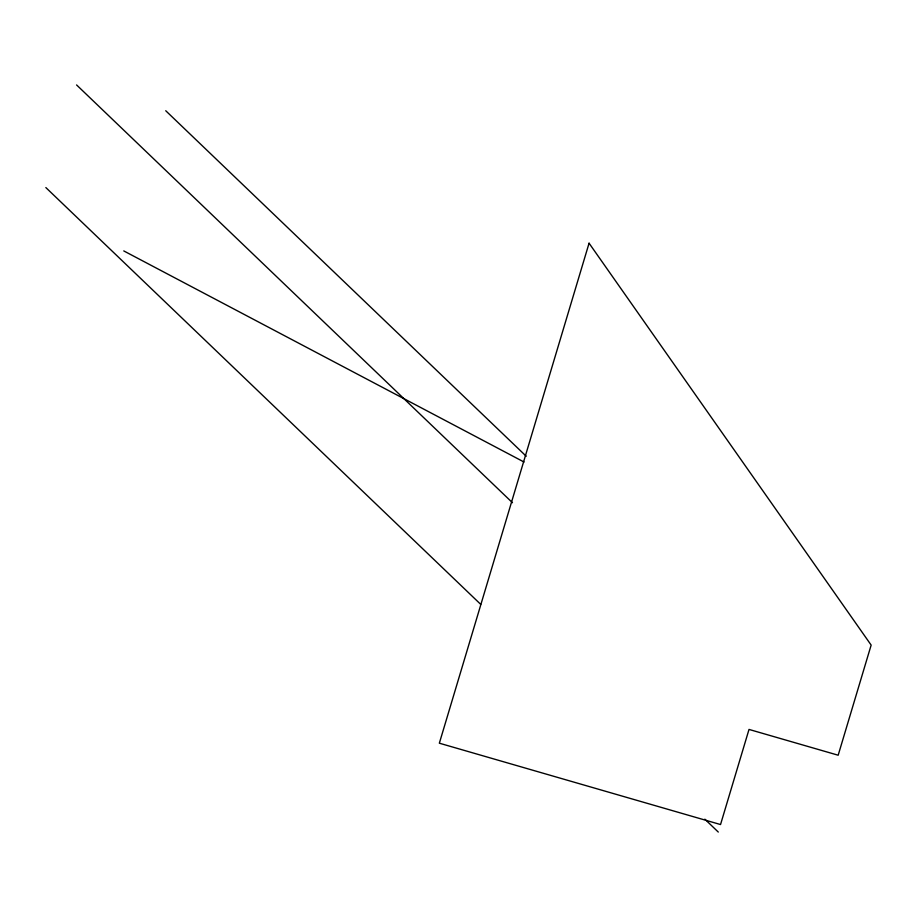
<?xml version="1.0" encoding="UTF-8"?>
<svg xmlns="http://www.w3.org/2000/svg" width="917" height="917" viewBox="0 0 917 917"><rect width="100%" height="100%" fill="white"/><g stroke="black" fill="none" stroke-linecap="round" stroke-linejoin="round"><path stroke-width="1.38" d="M123.761 250.914L524.054 462.03M165.736 110.739L526.232 456.242M76.581 84.949L512.477 502.722M45.85 187.572L480.714 604.36M704.852 819.179L718.286 832.051M589.069 243.2L439.346 743.194L720.533 824.543L749.017 729.428L838.172 755.218L871.15 645.087L589.069 243.2"/></g></svg>
